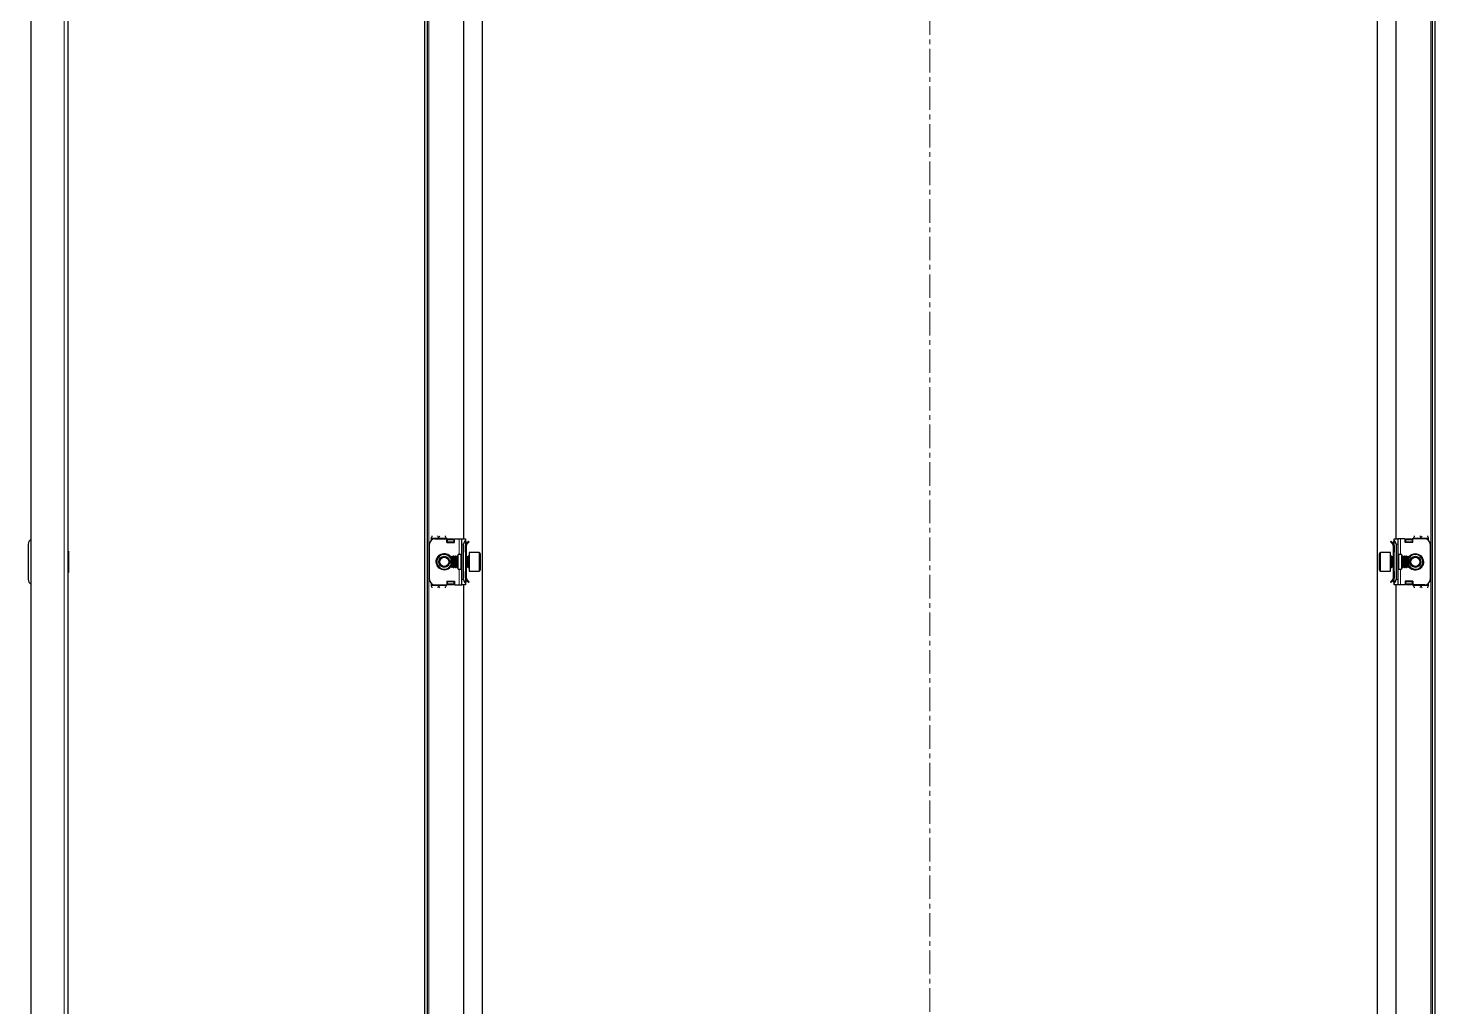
# Model space of a CAD drawing. Header units: millimetres. Extents: x -59 to 1529, y -979 to 1408.
# Drawn here: x 768 to 1529, y -333 to 196 of the extents above; entities that cross this region are included whole.
import ezdxf

# ---------------------------------------------------------------- set-up
doc = ezdxf.new("R2010")
doc.units = ezdxf.units.MM
doc.linetypes.add('CENTERX2', pattern=[20.32, 12.7, -2.54, 2.54, -2.54])
doc.layers.add('FORMAT', color=7, linetype='Continuous')

msp = doc.modelspace()

# ---------------------------------------------------------------- linework, layer by layer
at = {"color": 7, "linetype": 'Continuous', "lineweight": 25}
for p, q in [((769.88, 1300.75), (769.88, -860.25)), ((982.79, -860.25), (982.79, 1300.75)), ((984.29, -860.25), (984.29, 1300.75)), ((1527.29, 1300.75), (1527.29, -860.25)), ((1528.79, 1300.75), (1528.79, -860.25)), ((789.88, 1298.65), (789.88, -858.15)), ((1013.79, 1269.75), (1013.79, -829.25)), ((1497.79, -829.25), (1497.79, 1269.75)), ((1003.79, 520.25), (1003.79, -79.75)), ((1507.79, -79.75), (1507.79, 520.25)), ((768.38, -82.75), (768.38, -101.75)), ((985.29, -101.75), (985.29, -82.75)), ((986.29, -79.5), (986.29, -80.51)), ((988.29, -79.75), (994.79, -79.75)), ((994.29, -79.5), (994.29, -79.75)), ((994.79, -81.75), (994.79, -79.75)), ((994.99, -79.87), (994.79, -79.87)), ((994.79, -81.75), (998.79, -81.75)), ((994.99, -81.75), (994.99, -79.87)), ((995.04, -80.13), (995.54, -79.77)), ((995.54, -80.13), (995.04, -80.48)), ((995.04, -80.48), (995.04, -80.13)), ((995.04, -81.4), (995.04, -80.48)), ((995.04, -81.75), (995.04, -81.4)), ((995.54, -79.77), (995.54, -80.13)), ((995.54, -79.77), (998.04, -79.77)), ((995.54, -80.13), (998.04, -80.13)), ((998.04, -80.13), (998.04, -79.77)), ((998.04, -79.77), (998.54, -80.13)), ((998.54, -80.48), (998.04, -80.13)), ((998.54, -80.13), (998.54, -80.48)), ((998.54, -80.48), (998.54, -81.4)), ((998.54, -81.4), (998.54, -81.75)), ((998.79, -81.75), (998.79, -79.75)), ((998.79, -79.75), (1001.29, -79.75)), ((1001.29, -79.75), (1002.79, -79.75)), ((1002.79, -79.75), (1004.79, -79.75)), ((1002.79, -82.75), (1002.79, -79.75)), ((1002.79, -101.75), (1002.79, -82.75)), ((1003.79, -101.75), (1003.79, -82.75)), ((1004.79, -79.75), (1004.79, -80.51)), ((1004.79, -80.51), (1004.79, -103.99)), ((1004.79, -80.84), (1004.99, -81.04)), ((1005.29, -83.5), (1004.79, -83.5)), ((1004.79, -87), (1004.79, -83.5)), ((1005.29, -81.75), (1005.29, -82.21)), ((1005.29, -87), (1005.29, -83.5)), ((1005.37, -82.09), (1006.35, -81.11)), ((1005.73, -82.44), (1005.37, -82.09)), ((1005.73, -82.44), (1006.7, -81.46)), ((1006.35, -81.11), (1006.7, -81.46)), ((1505.23, -81.11), (1504.87, -81.46)), ((1505.85, -82.44), (1504.87, -81.46)), ((1506.2, -82.09), (1505.23, -81.11)), ((1505.85, -82.44), (1506.2, -82.09)), ((1506.29, -81.75), (1506.29, -82.14)), ((1506.29, -83.5), (1506.79, -83.5)), ((1506.29, -83.5), (1506.29, -87)), ((1506.58, -81.04), (1506.79, -80.84)), ((1506.79, -79.75), (1508.79, -79.75)), ((1506.79, -80.51), (1506.79, -79.75)), ((1506.79, -103.99), (1506.79, -80.51)), ((1506.79, -83.5), (1506.79, -87)), ((1507.79, -82.75), (1507.79, -101.75)), ((1508.79, -79.75), (1508.79, -82.75)), ((1510.29, -79.75), (1508.79, -79.75)), ((1508.79, -82.75), (1508.79, -101.75)), ((1512.79, -79.75), (1510.29, -79.75)), ((1512.79, -81.75), (1512.79, -79.75)), ((1516.79, -81.75), (1512.79, -81.75)), ((1513.04, -80.13), (1513.54, -79.77)), ((1513.54, -80.13), (1513.04, -80.48)), ((1513.04, -80.48), (1513.04, -80.13)), ((1513.04, -81.4), (1513.04, -80.48)), ((1513.04, -81.75), (1513.04, -81.4)), ((1513.54, -79.77), (1513.54, -80.13)), ((1513.54, -79.77), (1516.04, -79.77)), ((1513.54, -80.13), (1516.04, -80.13)), ((1516.04, -80.13), (1516.04, -79.77)), ((1516.04, -79.77), (1516.54, -80.13)), ((1516.54, -80.48), (1516.04, -80.13)), ((1516.54, -80.13), (1516.54, -80.48)), ((1516.54, -80.48), (1516.54, -81.4)), ((1516.54, -81.4), (1516.54, -81.75)), ((1516.59, -79.87), (1516.59, -81.75)), ((1516.79, -79.87), (1516.59, -79.87)), ((1516.79, -81.75), (1516.79, -79.75)), ((1523.29, -79.75), (1516.79, -79.75)), ((1517.29, -79.75), (1517.29, -79.5)), ((1525.29, -80.51), (1525.29, -79.5)), ((1526.29, -82.75), (1526.29, -101.75)), ((790.13, -86.46), (789.88, -86.46)), ((790.13, -86.46), (790.13, -98.03)), ((997.34, -89.25), (996.79, -89.8)), ((996.79, -89.8), (996.79, -94.7)), ((997.4, -89.25), (997.34, -89.25)), ((997.34, -89.25), (997.34, -95.25)), ((997.79, -89.8), (997.4, -89.25)), ((997.4, -89.25), (997.4, -94.78)), ((998.18, -89.25), (997.79, -89.8)), ((997.79, -89.8), (997.79, -94.31)), ((998.4, -89.25), (998.18, -89.25)), ((998.18, -89.25), (998.18, -94.78)), ((998.79, -89.8), (998.4, -89.25)), ((998.4, -89.25), (998.4, -94.78)), ((999.18, -89.25), (998.79, -89.8)), ((998.79, -89.8), (998.79, -94.31)), ((999.4, -89.25), (999.18, -89.25)), ((999.18, -89.25), (999.18, -94.78)), ((999.79, -89.8), (999.4, -89.25)), ((999.4, -89.25), (999.4, -94.78)), ((1000.18, -89.25), (999.79, -89.8)), ((999.79, -89.8), (999.79, -94.31)), ((1000.4, -89.25), (1000.18, -89.25)), ((1000.18, -89.25), (1000.18, -94.78)), ((1000.79, -89.8), (1000.4, -89.25)), ((1000.4, -89.25), (1000.4, -94.78)), ((1002.29, -88.25), (1000.79, -88.25)), ((1000.79, -96.25), (1000.79, -88.25)), ((1005.29, -87), (1004.79, -87)), ((1005.18, -89.25), (1004.79, -89.8)), ((1005.4, -89.25), (1005.18, -89.25)), ((1005.18, -89.25), (1005.18, -94.78)), ((1005.29, -89.25), (1005.29, -87)), ((1005.79, -89.8), (1005.4, -89.25)), ((1005.4, -89.25), (1005.4, -94.78)), ((1006.18, -89.25), (1005.79, -89.8)), ((1005.79, -89.8), (1005.79, -94.31)), ((1006.54, -89.25), (1006.18, -89.25)), ((1006.18, -89.25), (1006.18, -94.78)), ((1012.19, -87.25), (1006.79, -87.25)), ((1006.79, -87.25), (1006.79, -97.25)), ((1012.79, -87.85), (1012.79, -96.65)), ((1498.79, -89.88), (1498.79, -87.85)), ((1498.79, -96.65), (1498.79, -89.88)), ((1504.79, -87.25), (1499.39, -87.25)), ((1504.79, -89.56), (1504.79, -87.25)), ((1504.79, -97.25), (1504.79, -89.56)), ((1505.4, -89.25), (1505.04, -89.25)), ((1505.79, -89.8), (1505.4, -89.25)), ((1505.4, -94.78), (1505.4, -89.25)), ((1506.18, -89.25), (1505.79, -89.8)), ((1505.79, -94.31), (1505.79, -89.8)), ((1506.4, -89.25), (1506.18, -89.25)), ((1506.18, -94.78), (1506.18, -89.25)), ((1506.79, -87), (1506.29, -87)), ((1506.29, -87), (1506.29, -89.25)), ((1506.79, -89.8), (1506.4, -89.25)), ((1506.4, -94.78), (1506.4, -89.25)), ((1510.79, -88.25), (1509.29, -88.25)), ((1510.79, -88.25), (1510.79, -96.25)), ((1511.18, -89.25), (1510.79, -89.8)), ((1511.4, -89.25), (1511.18, -89.25)), ((1511.18, -94.78), (1511.18, -89.25)), ((1511.79, -89.8), (1511.4, -89.25)), ((1511.4, -94.78), (1511.4, -89.25)), ((1512.18, -89.25), (1511.79, -89.8)), ((1511.79, -94.31), (1511.79, -89.8)), ((1512.4, -89.25), (1512.18, -89.25)), ((1512.18, -94.78), (1512.18, -89.25)), ((1512.79, -89.8), (1512.4, -89.25)), ((1512.4, -94.78), (1512.4, -89.25)), ((1513.18, -89.25), (1512.79, -89.8)), ((1512.79, -94.31), (1512.79, -89.8)), ((1513.4, -89.25), (1513.18, -89.25)), ((1513.18, -94.78), (1513.18, -89.25)), ((1513.79, -89.8), (1513.4, -89.25)), ((1513.4, -94.78), (1513.4, -89.25)), ((1514.18, -89.25), (1513.79, -89.8)), ((1513.79, -94.31), (1513.79, -89.8)), ((1514.23, -89.25), (1514.18, -89.25)), ((1514.18, -94.78), (1514.18, -89.25)), ((1514.79, -89.8), (1514.23, -89.25)), ((1514.23, -90.63), (1514.23, -89.25)), ((1514.23, -95.25), (1514.23, -90.63)), ((1514.79, -90.93), (1514.79, -89.8)), ((1514.79, -94.7), (1514.79, -90.93)), ((789.88, -98.03), (790.13, -98.03)), ((996.79, -94.7), (997.34, -95.25)), ((997.34, -95.25), (997.4, -95.25)), ((997.4, -95.25), (997.79, -94.7)), ((997.4, -94.78), (997.4, -95.25)), ((997.79, -94.31), (997.79, -94.7)), ((997.79, -94.7), (998.18, -95.25)), ((998.18, -94.78), (998.18, -95.25)), ((998.18, -95.25), (998.4, -95.25)), ((998.4, -95.25), (998.79, -94.7)), ((998.4, -94.78), (998.4, -95.25)), ((998.79, -94.31), (998.79, -94.7)), ((998.79, -94.7), (999.18, -95.25)), ((999.18, -94.78), (999.18, -95.25)), ((999.18, -95.25), (999.4, -95.25)), ((999.4, -95.25), (999.79, -94.7)), ((999.4, -94.78), (999.4, -95.25)), ((999.79, -94.31), (999.79, -94.7)), ((999.79, -94.7), (1000.18, -95.25)), ((1000.18, -94.78), (1000.18, -95.25)), ((1000.18, -95.25), (1000.4, -95.25)), ((1000.4, -95.25), (1000.79, -94.7)), ((1000.4, -94.78), (1000.4, -95.25)), ((1000.79, -96.25), (1002.29, -96.25)), ((1004.79, -94.7), (1005.18, -95.25)), ((1004.79, -101), (1004.79, -97.5)), ((1004.79, -97.5), (1005.29, -97.5)), ((1005.18, -94.78), (1005.18, -95.25)), ((1005.18, -95.25), (1005.4, -95.25)), ((1005.29, -97.5), (1005.29, -95.25)), ((1005.29, -101), (1005.29, -97.5)), ((1005.4, -95.25), (1005.79, -94.7)), ((1005.4, -94.78), (1005.4, -95.25)), ((1005.79, -94.31), (1005.79, -94.7)), ((1005.79, -94.7), (1006.18, -95.25)), ((1006.18, -94.78), (1006.18, -95.25)), ((1006.18, -95.25), (1006.54, -95.25)), ((1006.79, -97.25), (1012.19, -97.25)), ((1499.39, -97.25), (1504.79, -97.25)), ((1505.04, -95.25), (1505.4, -95.25)), ((1505.4, -95.25), (1505.79, -94.7)), ((1505.4, -95.25), (1505.4, -94.78)), ((1505.79, -94.7), (1505.79, -94.31)), ((1505.79, -94.7), (1506.18, -95.25)), ((1506.18, -95.25), (1506.18, -94.78)), ((1506.18, -95.25), (1506.4, -95.25)), ((1506.29, -95.25), (1506.29, -97.5)), ((1506.29, -97.5), (1506.79, -97.5)), ((1506.29, -97.5), (1506.29, -101)), ((1506.4, -95.25), (1506.79, -94.7)), ((1506.4, -95.25), (1506.4, -94.78)), ((1506.79, -97.5), (1506.79, -101)), ((1509.29, -96.25), (1510.79, -96.25)), ((1510.79, -94.7), (1511.18, -95.25)), ((1511.18, -95.25), (1511.18, -94.78)), ((1511.18, -95.25), (1511.4, -95.25)), ((1511.4, -95.25), (1511.79, -94.7)), ((1511.4, -95.25), (1511.4, -94.78)), ((1511.79, -94.7), (1511.79, -94.31)), ((1511.79, -94.7), (1512.18, -95.25)), ((1512.18, -95.25), (1512.18, -94.78)), ((1512.18, -95.25), (1512.4, -95.25)), ((1512.4, -95.25), (1512.79, -94.7)), ((1512.4, -95.25), (1512.4, -94.78)), ((1512.79, -94.7), (1512.79, -94.31)), ((1512.79, -94.7), (1513.18, -95.25)), ((1513.18, -95.25), (1513.18, -94.78)), ((1513.18, -95.25), (1513.4, -95.25)), ((1513.4, -95.25), (1513.79, -94.7)), ((1513.4, -95.25), (1513.4, -94.78)), ((1513.79, -94.7), (1513.79, -94.31)), ((1513.79, -94.7), (1514.18, -95.25)), ((1514.18, -95.25), (1514.18, -94.78)), ((1514.18, -95.25), (1514.23, -95.25)), ((1514.23, -95.25), (1514.79, -94.7)), ((986.29, -103.99), (986.29, -105)), ((988.29, -104.75), (994.79, -104.75)), ((994.29, -104.75), (994.29, -105)), ((994.79, -102.75), (994.79, -104.75)), ((994.79, -102.75), (998.79, -102.75)), ((994.79, -104.63), (994.99, -104.63)), ((994.99, -104.63), (994.99, -102.75)), ((995.04, -103.1), (995.04, -102.75)), ((995.04, -104.02), (995.04, -103.1)), ((995.04, -104.02), (995.54, -104.37)), ((995.04, -104.37), (995.04, -104.02)), ((995.54, -104.72), (995.04, -104.37)), ((998.04, -104.37), (995.54, -104.37)), ((995.54, -104.37), (995.54, -104.72)), ((998.04, -104.72), (995.54, -104.72)), ((998.04, -104.37), (998.54, -104.02)), ((998.04, -104.72), (998.04, -104.37)), ((998.54, -104.37), (998.04, -104.72)), ((998.54, -102.75), (998.54, -103.1)), ((998.54, -103.1), (998.54, -104.02)), ((998.54, -104.02), (998.54, -104.37)), ((998.79, -102.75), (998.79, -104.75)), ((998.79, -104.75), (1001.29, -104.75)), ((1001.29, -104.75), (1002.79, -104.75)), ((1002.79, -104.75), (1002.79, -101.75)), ((1004.79, -104.75), (1002.79, -104.75)), ((1003.79, -104.75), (1003.79, -779.75)), ((1005.29, -101), (1004.79, -101)), ((1004.99, -103.46), (1004.79, -103.66)), ((1004.79, -103.99), (1004.79, -104.75)), ((1005.29, -102.75), (1005.29, -102.36)), ((1005.73, -102.06), (1005.37, -102.41)), ((1005.37, -102.41), (1006.35, -103.39)), ((1005.73, -102.06), (1006.7, -103.04)), ((1006.35, -103.39), (1006.7, -103.04)), ((1505.85, -102.06), (1504.87, -103.04)), ((1505.23, -103.39), (1504.87, -103.04)), ((1506.2, -102.41), (1505.23, -103.39)), ((1505.85, -102.06), (1506.2, -102.41)), ((1506.29, -101), (1506.79, -101)), ((1506.29, -102.75), (1506.29, -102.29)), ((1506.79, -103.66), (1506.58, -103.46)), ((1506.79, -104.75), (1506.79, -103.99)), ((1508.79, -104.75), (1506.79, -104.75)), ((1507.79, -779.75), (1507.79, -104.75)), ((1508.79, -101.75), (1508.79, -104.75)), ((1510.29, -104.75), (1508.79, -104.75)), ((1512.79, -104.75), (1510.29, -104.75)), ((1516.79, -102.75), (1512.79, -102.75)), ((1512.79, -102.75), (1512.79, -104.75)), ((1513.04, -103.1), (1513.04, -102.75)), ((1513.04, -104.02), (1513.04, -103.1)), ((1513.04, -104.02), (1513.54, -104.37)), ((1513.04, -104.37), (1513.04, -104.02)), ((1513.54, -104.72), (1513.04, -104.37)), ((1516.04, -104.37), (1513.54, -104.37)), ((1513.54, -104.37), (1513.54, -104.72)), ((1516.04, -104.72), (1513.54, -104.72)), ((1516.04, -104.37), (1516.54, -104.02)), ((1516.04, -104.72), (1516.04, -104.37)), ((1516.54, -104.37), (1516.04, -104.72)), ((1516.54, -102.75), (1516.54, -103.1)), ((1516.54, -103.1), (1516.54, -104.02)), ((1516.54, -104.02), (1516.54, -104.37)), ((1516.59, -102.75), (1516.59, -104.63)), ((1516.59, -104.63), (1516.79, -104.63)), ((1516.79, -102.75), (1516.79, -104.75)), ((1523.29, -104.75), (1516.79, -104.75)), ((1517.29, -105), (1517.29, -104.75)), ((1525.29, -105), (1525.29, -103.99))]:
    msp.add_line(p, q, dxfattribs=at)
at = {"color": 8, "linetype": 'Continuous', "lineweight": 18}
for p, q in [((787.78, 1300.75), (787.78, -860.25)), ((984.89, -858.15), (984.89, 1298.65)), ((1526.69, 1298.65), (1526.69, -858.15)), ((986.29, -79.5), (990.29, -79.5)), ((990.29, -79.5), (994.29, -79.5)), ((998.54, -81.4), (995.04, -81.4)), ((1001.29, -88.25), (1001.29, -79.75)), ((1003.79, -82.75), (1002.79, -82.75)), ((1004.79, -81.25), (1004.99, -81.04)), ((1004.79, -81.75), (1005.29, -81.75)), ((1506.79, -81.75), (1506.29, -81.75)), ((1506.79, -81.25), (1506.58, -81.04)), ((1508.79, -82.75), (1507.79, -82.75)), ((1510.29, -79.75), (1510.29, -88.25)), ((1516.54, -81.4), (1513.04, -81.4)), ((1517.29, -79.5), (1521.29, -79.5)), ((1525.29, -79.5), (1521.29, -79.5)), ((1002.29, -96.25), (1002.29, -88.25)), ((1006.54, -90.63), (1006.54, -89.25)), ((1006.54, -95.25), (1006.54, -90.63)), ((1012.19, -97.25), (1012.19, -87.25)), ((1499.39, -87.25), (1499.39, -89.56)), ((1499.39, -89.56), (1499.39, -97.25)), ((1505.04, -89.25), (1505.04, -95.25)), ((1509.29, -88.25), (1509.29, -96.25)), ((1001.29, -104.75), (1001.29, -96.25)), ((1510.29, -96.25), (1510.29, -104.75)), ((986.29, -105), (990.29, -105)), ((994.29, -105), (990.29, -105)), ((995.04, -103.1), (998.54, -103.1)), ((1002.79, -101.75), (1003.79, -101.75)), ((1004.79, -102.75), (1005.29, -102.75)), ((1004.79, -103.25), (1004.99, -103.46)), ((1506.79, -102.75), (1506.29, -102.75)), ((1506.79, -103.25), (1506.58, -103.46)), ((1507.79, -101.75), (1508.79, -101.75)), ((1513.04, -103.1), (1516.54, -103.1)), ((1521.29, -105), (1517.29, -105)), ((1525.29, -105), (1521.29, -105))]:
    msp.add_line(p, q, dxfattribs=at)
at = {"color": 7, "linetype": 'Continuous', "lineweight": 25}
for centre, radius in [((993.29, -92.25), 3), ((993.29, -92.25), 2.76), ((993.29, -92.25), 2.45), ((1518.29, -92.25), 3), ((1518.29, -92.25), 2.76), ((1518.29, -92.25), 2.45)]:
    msp.add_circle(centre, radius, dxfattribs=at)
for centre, radius, start, end in [((771.38, -82.75), 3, 120, 180), ((988.29, -82.75), 3, 90, 180), ((1006.79, -82.75), 3, 131.81031, 180), ((1004.29, -81.75), 1, 360, 45), ((1507.29, -81.75), 1, 135, 180), ((1504.79, -82.75), 3, 360, 48.18969), ((1523.29, -82.75), 3, 360, 90), ((993.29, -92.25), 4, 90, 331.04498), ((993.29, -92.25), 4, 28.95502, 90), ((1002.29, -87.75), 0.5, 270, 0), ((1006.54, -89), 0.25, 270, 0), ((1012.19, -87.85), 0.6, 0, 90), ((1499.39, -87.85), 0.6, 90, 180), ((1505.04, -89), 0.25, 180, 270), ((1509.29, -87.75), 0.5, 180, 270), ((1518.29, -92.25), 4, 270, 151.04498), ((1002.29, -96.75), 0.5, 360, 90), ((1006.54, -95.5), 0.25, 360, 90), ((1012.19, -96.65), 0.6, 270, 360), ((1499.39, -96.65), 0.6, 180, 270), ((1505.04, -95.5), 0.25, 90, 180), ((1509.29, -96.75), 0.5, 90, 180), ((1518.29, -92.25), 4, 208.95502, 270), ((771.38, -101.75), 3, 180, 240), ((988.29, -101.75), 3, 180, 270), ((1006.79, -101.75), 3, 180, 228.18969), ((1004.29, -102.75), 1, 315, 360), ((1507.29, -102.75), 1, 180, 225), ((1504.79, -101.75), 3, 311.81031, 360), ((1523.29, -101.75), 3, 270, 360)]:
    msp.add_arc(centre, radius, start, end, dxfattribs=at)
at = {"color": 8, "linetype": 'Continuous', "lineweight": 18}
for centre, start, end in [((993.29, -92.25), 35.46217, 270), ((1518.29, -92.25), 215.46217, 90), ((1518.29, -92.25), 90, 144.53783), ((993.29, -92.25), 270, 324.53783)]:
    msp.add_arc(centre, 4.5, start, end, dxfattribs=at)
at = {"color": 7, "linetype": 'Continuous', "lineweight": 25}
for points, knots in [([(986.29, -79.5), (986.38, -79.26), (986.57, -78.77), (986.76, -78.37), (986.86, -78.18)], [0, 0, 0, 0, 0.502065, 1, 1, 1, 1]), ([(989.72, -78.19), (989.79, -78.34), (989.97, -78.69), (990.16, -79.18), (990.27, -79.46), (990.29, -79.5)], [0, 0, 0, 0, 0.415483, 0.917152, 1, 1, 1, 1]), ([(990.29, -79.5), (990.38, -79.26), (990.57, -78.77), (990.76, -78.37), (990.86, -78.18)], [0, 0, 0, 0, 0.5020654, 1, 1, 1, 1]), ([(993.72, -78.19), (993.79, -78.34), (993.97, -78.69), (994.16, -79.18), (994.27, -79.46), (994.29, -79.5)], [0, 0, 0, 0, 0.415483, 0.917152, 1, 1, 1, 1]), ([(1005.37, -82.09), (1005.22, -82.27), (1004.91, -82.65), (1004.79, -83.18), (1004.79, -83.46), (1004.79, -83.5)], [0, 0, 0, 0, 0.461863, 0.923726, 1, 1, 1, 1]), ([(1005.73, -82.44), (1005.61, -82.59), (1005.42, -82.82), (1005.31, -83.2), (1005.29, -83.4), (1005.29, -83.5)], [0, 0, 0, 0, 0.485042, 0.738404, 1, 1, 1, 1]), ([(1506.29, -83.5), (1506.27, -83.31), (1506.23, -83.02), (1506.05, -82.67), (1505.92, -82.52), (1505.85, -82.44)], [0, 0, 0, 0, 0.485042, 0.738404, 1, 1, 1, 1]), ([(1506.79, -83.5), (1506.76, -83.26), (1506.71, -82.77), (1506.42, -82.32), (1506.23, -82.11), (1506.2, -82.09)], [0, 0, 0, 0, 0.461863, 0.923726, 1, 1, 1, 1]), ([(1517.29, -79.5), (1517.38, -79.26), (1517.57, -78.77), (1517.76, -78.37), (1517.86, -78.18)], [0, 0, 0, 0, 0.502065, 1, 1, 1, 1]), ([(1520.72, -78.19), (1520.79, -78.34), (1520.97, -78.69), (1521.16, -79.18), (1521.27, -79.46), (1521.29, -79.5)], [0, 0, 0, 0, 0.415483, 0.917152, 1, 1, 1, 1]), ([(1521.29, -79.5), (1521.38, -79.26), (1521.57, -78.77), (1521.76, -78.37), (1521.86, -78.18)], [0, 0, 0, 0, 0.502065, 1, 1, 1, 1]), ([(1524.72, -78.19), (1524.79, -78.34), (1524.97, -78.69), (1525.16, -79.18), (1525.27, -79.46), (1525.29, -79.5)], [0, 0, 0, 0, 0.4154826, 0.9171518, 1, 1, 1, 1]), ([(986.86, -106.31), (986.78, -106.15), (986.61, -105.81), (986.41, -105.32), (986.3, -105.04), (986.29, -105)], [0, 0, 0, 0, 0.415483, 0.917152, 1, 1, 1, 1]), ([(990.29, -105), (990.19, -105.24), (990, -105.73), (989.81, -106.13), (989.72, -106.32)], [0, 0, 0, 0, 0.5020654, 1, 1, 1, 1]), ([(990.86, -106.31), (990.78, -106.15), (990.61, -105.81), (990.41, -105.32), (990.3, -105.04), (990.29, -105)], [0, 0, 0, 0, 0.415483, 0.917152, 1, 1, 1, 1]), ([(994.29, -105), (994.19, -105.24), (994, -105.73), (993.81, -106.13), (993.72, -106.32)], [0, 0, 0, 0, 0.502065, 1, 1, 1, 1]), ([(1004.79, -101), (1004.81, -101.24), (1004.86, -101.72), (1005.15, -102.18), (1005.35, -102.39), (1005.37, -102.41)], [0, 0, 0, 0, 0.461863, 0.923726, 1, 1, 1, 1]), ([(1005.29, -101), (1005.31, -101.19), (1005.34, -101.48), (1005.53, -101.83), (1005.66, -101.98), (1005.73, -102.06)], [0, 0, 0, 0, 0.485042, 0.738404, 1, 1, 1, 1]), ([(1505.85, -102.06), (1505.97, -101.91), (1506.15, -101.68), (1506.27, -101.3), (1506.28, -101.1), (1506.29, -101)], [0, 0, 0, 0, 0.485042, 0.738404, 1, 1, 1, 1]), ([(1506.2, -102.41), (1506.35, -102.22), (1506.66, -101.85), (1506.78, -101.32), (1506.79, -101.04), (1506.79, -101)], [0, 0, 0, 0, 0.461863, 0.923726, 1, 1, 1, 1]), ([(1517.86, -106.31), (1517.78, -106.15), (1517.61, -105.81), (1517.41, -105.32), (1517.3, -105.04), (1517.29, -105)], [0, 0, 0, 0, 0.415483, 0.917152, 1, 1, 1, 1]), ([(1521.29, -105), (1521.19, -105.24), (1521, -105.73), (1520.81, -106.13), (1520.72, -106.32)], [0, 0, 0, 0, 0.502065, 1, 1, 1, 1]), ([(1521.86, -106.31), (1521.78, -106.15), (1521.61, -105.81), (1521.41, -105.32), (1521.3, -105.04), (1521.29, -105)], [0, 0, 0, 0, 0.415483, 0.917152, 1, 1, 1, 1]), ([(1525.29, -105), (1525.19, -105.24), (1525, -105.73), (1524.81, -106.13), (1524.72, -106.32)], [0, 0, 0, 0, 0.502065, 1, 1, 1, 1])]:
    msp.add_open_spline(points, degree=3, knots=knots, dxfattribs=at)
at = {"layer": 'FORMAT', "linetype": 'CENTERX2', "lineweight": 18}
msp.add_line((1255.79, 1302.75), (1255.79, -862.25), dxfattribs=at)

doc.saveas('drawing.dxf')
